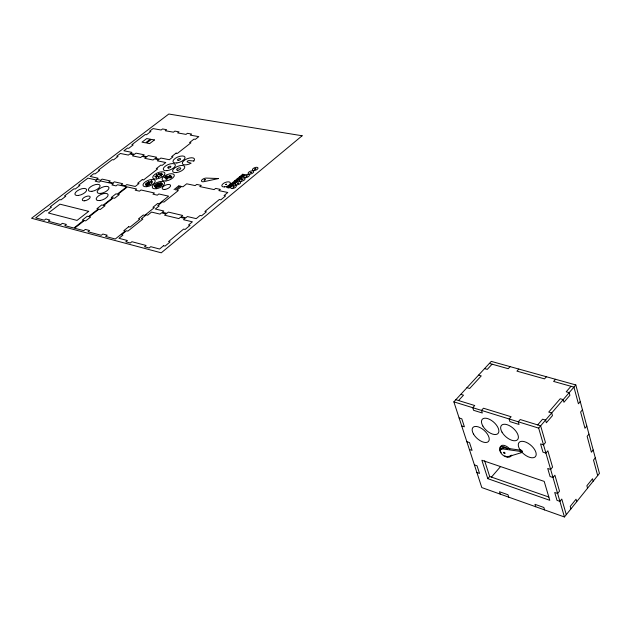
<?xml version="1.0" encoding="UTF-8"?>
<svg xmlns="http://www.w3.org/2000/svg" width="631" height="631" viewBox="0 0 631 631"><rect width="100%" height="100%" fill="white"/><g stroke="black" fill="none" stroke-linecap="round" stroke-linejoin="round"><path stroke-width="0.95" d="M152.103 181.815C152.497 186.358 140.729 186.05 147.496 182.422A4.086 1.798 -22.6 0 0 148.293 182.043A2.461 1.081 -22.6 0 0 148.695 181.728M158.539 177.382L158.578 176.806M158.744 174.101L158.783 173.533M158.886 177.272L158.925 176.704M159.091 173.998L159.13 173.422M148.474 183.045L148.49 182.998A2.879 1.27 -22.6 0 1 147.07 183.739M564.437 516.97L599.45 473.408L575.819 384.942L491.265 361.374L453.863 401.852L481.8 487.574L564.437 516.97L538.669 428.118L453.863 401.852M595.301 457.869L593.511 460.07L597.683 475.616M593.195 450.006L591.397 452.206L587.138 436.305L588.952 434.112M586.806 426.067L584.976 428.26L580.615 411.996L582.46 409.811M580.26 401.584L578.406 403.769L573.942 387.126L553.608 381.424L555.493 379.278M503.301 447.75L502.331 448.87A5.308 2.705 41.4 0 0 500.951 453.058A5.308 2.705 41.4 0 0 507.647 456.844L521.127 452.742L522.097 451.607A0.899 0.465 41 0 0 522.137 450.913A0.899 0.465 41 0 0 521.206 450.266L503.301 447.75A5.308 2.713 41.3 0 0 500.998 449.619M538.669 428.118L575.819 384.942M502.331 448.87L520.236 451.394L521.206 450.266M487.795 478.661L481.871 460.244L544.206 481.398L549.782 500.304L487.795 478.661L489.68 476.484L484.663 460.835M507.647 456.844L508.129 456.284M491.391 477.178L500.557 466.554M537.667 424.915L542.605 419.181L545.578 420.088L546.343 422.754L552.464 415.632L551.707 412.966L548.733 412.075L560.241 398.745L563.207 399.597L563.94 402.262L569.911 395.306L569.186 392.648L566.22 391.804L570.976 386.29M546.407 376.746L544.521 378.876L516.939 371.146L518.832 369.056M510.116 366.635L508.231 368.709L489.372 363.424M458.548 400.543L463.517 395.156L460.819 394.336M492.07 364.182L487.282 369.372L484.584 368.607M151.046 182.462L151.14 182.359A3.975 1.751 -22.6 0 0 151.779 180.608M157.789 187.068L158.752 186.098L158.484 185.601A1.112 0.497 -22.5 0 1 157.821 185.711L156.953 186.405L157.024 187.194M158.113 187.084L158.87 186.319L159.107 186.752M158.767 183.1L158.01 183.866L157.774 183.432M159.083 183.116L158.121 184.078L158.397 184.575A1.112 0.497 -22.5 0 1 159.051 184.465L159.919 183.779L159.848 182.99M169.092 176.096L169.116 176.073A1.159 0.513 -22.2 0 1 170.662 175.599A1.159 0.513 -22.2 0 1 170.622 176.388A1.159 0.513 -22.2 0 1 169.076 176.861L166.316 176.278M170.023 177.145L170.047 177.122A1.144 0.513 -22.2 0 1 171.569 176.664A1.144 0.513 -22.2 0 1 171.537 177.437A1.144 0.513 -22.2 0 1 170.007 177.903L165.472 176.948M166.481 178.526L166.734 178.92L167.499 178.392L164.565 177.666M174.03 189.615L178.691 185.877M175.457 189.923L180.111 186.177M181.539 186.484L176.877 190.231L178.305 190.546L163.934 202.109L162.514 201.786L157.75 205.611L159.178 205.943L155.344 209.019L163.823 211.014L162.301 212.253L166.852 213.325L168.374 212.087L182.674 215.447L181.136 216.701L185.814 217.805L187.344 216.543L196.233 218.634L200.09 215.439L201.604 215.794L206.4 211.819L204.886 211.472L219.359 199.483L220.874 199.814L225.575 195.918L224.052 195.594L227.799 192.494L218.862 190.609L220.337 189.395L215.636 188.401L214.161 189.615L199.782 186.571L201.257 185.38L196.683 184.418L195.208 185.609L186.681 183.802L182.966 186.792L178.928 185.924M155.549 187.249L156.307 186.642L155.029 186.981M161.055 182.88L160.298 183.479L160.235 182.856M155.818 187.304L156.575 186.705L156.63 187.328M161.323 182.935L160.566 183.534L161.836 183.195M155.952 177.556L156.772 176.909M160.653 173.848L161.473 173.202M156.188 177.603L157.009 176.956M160.897 173.896L161.717 173.249M151.598 180.695L151.282 180.923A4.748 2.09 -22.6 0 1 149.539 181.909L149.239 182.004A13.606 6.05 -22.6 0 0 148.695 182.233M148.269 182.414L148.175 182.343A1.696 0.749 -22.6 0 0 148.616 181.917M169.487 176.12L170.465 176.025L169.573 176.585L166.679 175.994M154.682 186.334L155.762 185.64L154.769 185.806M154.895 186.437L157.403 185.364A1.112 0.497 -22.5 0 0 157.553 185.656L155.076 186.768M161.978 183.739L159.477 184.812A1.112 0.497 -22.5 0 0 159.32 184.528L161.796 183.408M162.191 183.842L161.118 184.536L162.112 184.37M147.023 183.731L145.587 184.938L147.48 185.183M155.052 176.467L156.18 176.12M161.504 174.495L162.632 174.156M155.045 176.641L156.172 176.301M161.489 174.677L162.617 174.33M521.245 451.867L522.097 451.607M166.458 178.321L166.174 178.431A1.144 0.505 -22.3 0 0 166.134 179.212A1.144 0.505 -22.3 0 0 167.657 178.747A1.144 0.505 -22.3 0 0 167.696 177.966L164.928 177.382M154.887 185.585L155.873 185.411L155.368 184.986M162.001 184.591L161 184.765L161.52 185.191M170.118 177.303L171.364 177.066L170.465 177.626L165.835 176.664M156.488 184.102L157.624 184.031L157.387 183.597M156.307 184.331L157.742 184.244L158.01 184.741A1.112 0.497 -22.5 0 0 157.513 185.143L156.37 185.333L155.723 184.796M160.574 185.845L159.138 185.932L158.862 185.435A1.112 0.497 -22.5 0 0 159.359 185.033L160.511 184.844L161.157 185.38M160.392 186.082L159.257 186.153L159.493 186.587M156.378 174.755L157.143 174.921M160.787 175.678L161.56 175.844M156.125 174.953L156.89 175.118M160.534 175.883L161.307 176.041M478.558 375.13L481.256 375.91L469.677 388.467L466.979 387.663M455.842 399.715L474.733 405.528L472.753 407.705L473.581 410.3L482.305 413.013L481.485 410.41L483.464 408.218L511.118 416.736L509.146 418.976L509.943 421.611L519.053 424.45L518.264 421.8L520.236 419.544L540.641 425.83L545.468 442.552L543.52 444.847L540.562 443.901L542.968 452.159L545.918 453.105L547.858 450.81L552.575 467.145L550.658 469.448L547.724 468.47L550.066 476.539L553.001 477.517L554.901 475.222L559.516 491.178L557.63 493.481L554.712 492.48L557.007 500.359L559.918 501.369L561.787 499.066L566.299 514.659M459.116 417.967L461.805 418.818L464.392 426.793L461.711 425.933M466.845 441.684L469.511 442.568L472.051 450.368L469.385 449.469M474.402 464.881L477.06 465.788L479.536 473.424L476.886 472.501M489.68 476.484L548.883 497.054M500.241 494.128L499.476 491.738L507.994 494.751L508.752 497.157M535.703 506.748L534.97 504.319L543.859 507.466L544.585 509.903M570.945 508.87L570.243 506.417L576.024 499.231L576.718 501.692M587.556 488.205L586.885 485.752L592.533 478.74L593.195 481.193M511.741 455.18A7.067 3.62 41.3 0 1 510.014 456.039M500.833 449.13A7.067 3.62 41.3 0 1 502.915 445.249A7.067 3.62 41.3 0 1 509.872 449.091M520.236 451.394A0.899 0.465 41 0 1 521.167 452.041A0.899 0.465 41 0 1 521.127 452.742M511.149 455.33A7.075 3.612 41.3 0 1 504.8 455.834M501.227 452.624A7.075 3.612 41.3 0 1 500.541 446.701A7.075 3.612 41.3 0 1 507.632 448.957M149.839 182.832A3.66 1.617 -22.6 0 0 149.807 182.533A2.792 1.23 -22.6 0 1 147.993 183.629L148.135 183.44A1.625 0.718 -22.6 0 0 148.522 183.037M149.673 182.887A3.691 1.633 -22.6 0 1 147.512 185.214M152.032 181.831A1.491 0.663 -22.6 0 1 151.03 182.69M218.397 178.526L206.227 178.1A3.273 1.483 -21.6 0 0 201.691 180.198A3.273 1.483 -21.6 0 0 203.884 181.673L218.381 178.597M255.8 168.737L254.616 169.14L255.8 168.737M251.501 172.295L250.318 172.697L251.485 172.366M247.178 175.875L246.011 176.317L247.178 175.899M242.832 179.472L241.649 179.874L242.832 179.472M243.361 175.244L242.186 175.639L243.361 175.244M240.624 177.5L239.441 177.903L240.624 177.5M238.471 183.085L237.288 183.511L238.471 183.108M237.879 179.772L236.688 180.174L237.879 179.772M234.085 186.713L232.91 187.155L234.085 186.689M235.118 182.051L233.927 182.43L235.118 182.051M232.358 184.331L231.167 184.733L232.342 184.402M228.39 186.957L229.574 186.579L228.39 186.934M158.933 184.93L157.963 185.309L158.925 184.986M205.288 179.701C204.105 181.531 203.221 179.023 205.288 179.732M225.606 184.497L226.592 184.197L225.63 184.433M302.131 135.76L161.268 252.826L31.55 218.255L168.816 114.03L302.131 135.76M163.579 245.688L159.564 249.016L150.73 246.682L149.137 247.991L144.499 246.76L146.092 245.459L131.903 241.712L130.309 242.998L125.798 241.799L127.391 240.521L118.975 238.297L122.95 235.095L121.538 234.724L126.492 230.749L127.904 231.112L142.835 219.099L141.415 218.752L146.258 214.855L147.678 215.195L151.535 212.087L160.006 214.106L161.536 212.868L166.087 213.948L164.557 215.187L178.841 218.594L180.371 217.332L185.049 218.436L183.511 219.706L192.392 221.82L188.503 225.038L190.01 225.401L185.128 229.455L183.621 229.085L168.564 241.555L170.07 241.941L165.077 246.082L163.579 245.688M228.958 185.601L226.639 187.51L229.014 188.006L231.332 186.09L228.958 185.601M231.727 183.313L229.416 185.222L231.79 185.711L234.101 183.802L231.727 183.313M234.487 181.042L232.184 182.935L234.558 183.424L236.862 181.523L234.487 181.042M237.24 178.77L234.945 180.663L237.319 181.136L239.614 179.243L237.24 178.77M239.985 176.506L237.698 178.392L240.072 178.865L242.359 176.98L239.985 176.506M242.722 174.251L240.443 176.128L242.817 176.601L245.096 174.716L242.722 174.251M128.716 226.726L123.794 230.678L125.206 231.033L115.284 239.015L105.614 236.451L107.199 235.189L102.845 234.038L101.275 235.292L87.985 231.766L89.555 230.528L85.327 229.416L83.757 230.646L74.553 228.209L84.373 220.535L85.698 220.874L90.572 217.064L89.247 216.725L98.925 209.169L100.25 209.492L105.054 205.738L103.721 205.414L113.257 197.968L114.59 198.284L119.314 194.585L117.981 194.277L127.367 186.942L136.698 189.024L135.208 190.191L139.49 191.154L140.981 189.986L154.429 192.991L152.939 194.174L157.332 195.16L158.831 193.969L168.603 196.154L159.13 203.766L157.718 203.442L152.947 207.268L154.358 207.599L144.744 215.337L143.332 214.99L138.481 218.878L139.893 219.225L130.128 227.081L128.716 226.726M142.275 179.614L137.645 183.25L138.994 183.542L135.263 186.46L126.823 184.591L125.348 185.751L121.168 184.812L122.643 183.668L114.361 181.831L112.886 182.974L108.784 182.059L110.259 180.923L102.135 179.117L100.66 180.245L96.638 179.354L98.113 178.226L90.13 176.459L93.822 173.651L95.084 173.927L99.666 170.433L98.404 170.165L112.263 159.627L113.525 159.888L118.029 156.456L116.759 156.204L120.347 153.475L128.377 155.076L129.797 153.988L133.859 154.792L132.431 155.881L140.618 157.513L142.046 156.417L146.171 157.229L144.751 158.334L153.088 159.998L154.516 158.886L158.72 159.722L157.293 160.834L165.787 162.522L162.167 165.361L160.81 165.093L156.267 168.651L157.624 168.927L143.623 179.906L142.275 179.614M176.073 153.136L171.6 156.638L172.957 156.898L169.368 159.722L160.866 158.05L159.438 159.162L155.226 158.326L156.654 157.222L148.309 155.581L146.889 156.685L142.756 155.865L144.176 154.769L135.988 153.159L134.569 154.248L130.507 153.443L131.926 152.363L123.889 150.785L127.446 148.072L128.716 148.324L133.149 144.949L131.871 144.704L145.248 134.529L146.526 134.766L150.872 131.453L149.594 131.224L153.057 128.59L161.15 130.018L162.522 128.969L166.608 129.678L165.227 130.735L173.47 132.179L174.842 131.122L179.007 131.847L177.626 132.912L186.019 134.387L187.399 133.315L191.635 134.056L190.254 135.129L198.804 136.635L195.31 139.372L193.946 139.128L189.568 142.567L190.925 142.811L177.429 153.396L176.073 153.136M83.71 220.361L73.89 228.036L64.827 225.63L66.389 224.415L62.311 223.342L60.757 224.549L48.279 221.236L49.833 220.045L45.866 218.996L44.312 220.187L35.667 217.892L45.377 210.502L46.623 210.825L51.442 207.149L50.196 206.834L59.771 199.554L61.018 199.861L65.774 196.241L64.52 195.941L73.953 188.764L75.207 189.055L79.892 185.49L78.638 185.206L87.93 178.131L96.709 180.095L95.234 181.223L99.256 182.122L100.731 180.994L113.383 183.818L111.908 184.962L116.033 185.893L117.516 184.741L126.705 186.792L117.319 194.127L115.986 193.82L111.261 197.503L112.586 197.819L103.058 205.256L101.733 204.933L96.937 208.68L98.262 209.003L88.585 216.559L87.267 216.22L82.393 220.022L83.71 220.361M88.687 211.338L77.029 220.416L48.398 213.01L59.961 204.184L88.687 211.338M154.414 139.948L149.626 143.623L146.605 143.063L151.393 139.396L154.414 139.948M150.296 139.214L145.548 142.843L141.991 142.172L146.723 138.56L150.296 139.214M193.82 161.039L189.197 160.589A1.333 0.584 -21.7 0 0 187.517 161.15A1.333 0.584 -21.7 0 0 187.407 162.017L191.114 163.192A6.484 2.847 -21.7 0 1 182.351 163.658A6.484 2.847 -21.7 0 1 189.418 158.034A6.484 2.847 -21.7 0 1 193.82 161.039M236.877 184.922A2.974 1.38 -21.1 0 0 240.656 182.217A2.974 1.38 -21.1 0 0 236.081 182.667A2.974 1.38 -21.1 0 0 236.877 184.922M232.484 188.559A2.981 1.388 -21.2 0 0 236.278 185.845A2.981 1.388 -21.2 0 0 231.703 186.295A2.981 1.388 -21.2 0 0 232.484 188.559M503.783 452.829A0.836 0.426 41.4 0 0 504.974 453.468A0.836 0.426 41.4 0 0 504.366 452.364A0.836 0.426 41.4 0 0 503.783 452.829M502.008 432.148A10.759 5.608 41.4 0 0 517.381 439.839A10.759 5.608 41.4 0 0 509.185 425.539A10.759 5.608 41.4 0 0 502.008 432.148M473.534 434.104A10.459 5.348 42 0 0 488.323 441.613A10.459 5.348 42 0 0 480.23 427.684A10.459 5.348 42 0 0 473.534 434.104M482.857 426.043A10.609 5.498 41.9 0 0 497.922 433.607A10.609 5.498 41.9 0 0 489.751 419.449A10.609 5.498 41.9 0 0 482.857 426.043M519.96 449.682A10.822 5.616 40.8 0 0 535.419 456.631A10.822 5.616 40.8 0 0 526.341 442.347A10.822 5.616 40.8 0 0 519.96 449.682M84.704 200.784A4.259 1.846 -23.7 0 0 90.154 196.825A4.259 1.846 -23.7 0 0 83.805 197.7A4.259 1.846 -23.7 0 0 84.704 200.784M100.889 193.386A6.357 2.753 -23.4 0 0 108.95 187.486A6.357 2.753 -23.4 0 0 99.39 188.843A6.357 2.753 -23.4 0 0 100.889 193.386M99.808 200.563A6.413 2.8 -23.5 0 0 108.098 194.624A6.413 2.8 -23.5 0 0 98.546 195.831A6.413 2.8 -23.5 0 0 99.808 200.563M91.874 191.335A6.318 2.713 -23.5 0 0 100.061 185.522A6.318 2.713 -23.5 0 0 90.69 186.737A6.318 2.713 -23.5 0 0 91.874 191.335M78.536 195.436A6.318 2.705 -23.7 0 0 86.621 189.568A6.318 2.705 -23.7 0 0 77.195 190.909A6.318 2.705 -23.7 0 0 78.536 195.436M156.606 178.967A6.515 2.863 -22.3 0 0 164.896 173.012A6.515 2.863 -22.3 0 0 155.013 174.259A6.515 2.863 -22.3 0 0 156.606 178.967M165.969 180.955A6.562 2.91 -22.2 0 0 174.282 174.953A6.562 2.91 -22.2 0 0 164.305 176.199A6.562 2.91 -22.2 0 0 165.969 180.955M156.18 188.732A6.594 2.934 -22.5 0 0 164.573 182.667A6.594 2.934 -22.5 0 0 154.571 183.897A6.594 2.934 -22.5 0 0 156.18 188.732M146.834 186.681A6.555 2.895 -22.6 0 0 155.202 180.663A6.555 2.895 -22.6 0 0 145.304 181.894A6.555 2.895 -22.6 0 0 146.834 186.681M164.746 189.458A4.472 2.003 -22.3 0 0 170.575 185.396A4.472 2.003 -22.3 0 0 163.886 186.066A4.472 2.003 -22.3 0 0 164.746 189.458M224.518 186.902A4.535 2.09 -21.3 0 0 230.347 182.793A4.535 2.09 -21.3 0 0 223.437 183.44A4.535 2.09 -21.3 0 0 224.518 186.902M241.255 181.294A2.966 1.372 -21 0 0 245.017 178.605A2.966 1.372 -21 0 0 240.45 179.062A2.966 1.372 -21 0 0 241.255 181.294M245.601 177.69A2.958 1.365 -20.8 0 0 249.348 175.016A2.958 1.365 -20.8 0 0 244.789 175.473A2.958 1.365 -20.8 0 0 245.601 177.69M249.939 174.101A2.95 1.357 -20.7 0 0 253.662 171.435A2.95 1.357 -20.7 0 0 249.111 171.9A2.95 1.357 -20.7 0 0 249.939 174.101M254.064 170.551A2.942 1.349 -20.6 0 0 257.984 167.972A2.942 1.349 -20.6 0 0 253.567 168.24A2.942 1.349 -20.6 0 0 254.064 170.551M158.129 176.514A2.035 0.899 -22.3 0 0 160.731 174.653A2.035 0.899 -22.3 0 0 157.655 175.032A2.035 0.899 -22.3 0 0 158.129 176.514M176.522 172.578A6.515 2.879 -22 0 0 184.741 166.631A6.515 2.879 -22 0 0 174.795 167.901A6.515 2.879 -22 0 0 176.522 172.578M168.706 168.043A1.664 0.726 -22.1 0 0 170.875 166.552A1.664 0.726 -22.1 0 0 168.382 166.813A1.664 0.726 -22.1 0 0 168.706 168.043M167.136 170.654A6.476 2.839 -22.1 0 0 175.339 164.762A6.476 2.839 -22.1 0 0 165.488 166.024A6.476 2.839 -22.1 0 0 167.136 170.654M178.407 160.392A1.656 0.726 -21.9 0 0 180.561 158.909A1.656 0.726 -21.9 0 0 178.076 159.178A1.656 0.726 -21.9 0 0 178.407 160.392M176.877 162.964A6.436 2.808 -21.9 0 0 185.001 157.135A6.436 2.808 -21.9 0 0 175.173 158.413A6.436 2.808 -21.9 0 0 176.877 162.964M177.887 170.22A2.177 0.962 -22 0 0 180.718 168.256A2.177 0.962 -22 0 0 177.445 168.603A2.177 0.962 -22 0 0 177.887 170.22"/></g></svg>
